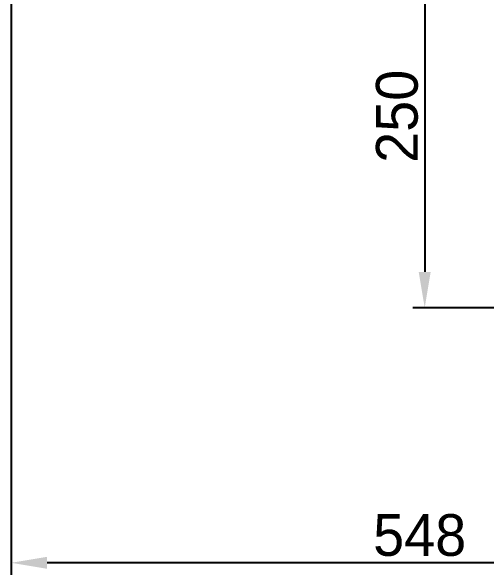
# Model space of a CAD drawing. Header units: millimetres. Extents: x 4086 to 8300, y 123 to 1549.
# Drawn here: x 6855.8 to 6935.5, y 587.9 to 682.5 of the extents above; entities that cross this region are included whole.
import ezdxf

# ---------------------------------------------------------------- set-up
doc = ezdxf.new("R2010")
doc.units = ezdxf.units.MM
doc.layers.add('尺寸标注', color=7, linetype='Continuous')
doc.styles.add('思源黑', font='SourceHanSansCN-Normal.ttf')
doc.dimstyles.new('尺寸标注_1_4比例', dxfattribs={"dimtxt": 7, "dimasz": 6, "dimexe": 2, "dimexo": 1.5, "dimgap": 1, "dimtad": 1, "dimdec": 1, "dimlfac": 4, "dimdsep": 46, "dimtxsty": '思源黑', "dimcen": 0.09, "dimadec": 0, "dimazin": 0, "dimtp": 0.01, "dimtm": 0.01, "dimtfac": 1, "dimtdec": 1, "dimtofl": 0, "dimtmove": 0, "dimatfit": 3, "dimfxl": 1, "dimtolj": 1, "dimarcsym": 0})

# ---------------------------------------------------------------- blocks, each defined once
blk = doc.blocks.new('*D966')
at = {"layer": 'Defpoints', "color": 0}
for p in [(6997.764, 695.237), (6925.105, 632.737), (6972.335, 632.737)]:
    blk.add_point(p, dxfattribs=at)
at = {"layer": '尺寸标注', "color": 0, "lineweight": -2}
for p, q in [((6996.264, 695.237), (6923.105, 695.237)), ((6925.105, 689.237), (6925.105, 638.737)), ((6970.835, 632.737), (6923.105, 632.737))]:
    blk.add_line(p, q, dxfattribs=at)
at = {"layer": '尺寸标注', "color": 0}
for points in [[(6926.105, 689.237), (6924.105, 689.237), (6925.105, 695.237)], [(6924.105, 638.737), (6926.105, 638.737), (6925.105, 632.737)]]:
    blk.add_solid(points, dxfattribs=at)
at = {"layer": '尺寸标注', "color": 0, "insert": (6920.481, 664.863), "char_height": 7, "attachment_point": 5, "rotation": 90, "style": '思源黑'}
blk.add_mtext('\\A1;250', dxfattribs=at)
blk = doc.blocks.new('*D971')
at = {"layer": 'Defpoints', "color": 0}
for p in [(6855.764, 831.362), (6992.764, 628.928), (6855.764, 589.936)]:
    blk.add_point(p, dxfattribs=at)
at = {"layer": '尺寸标注', "color": 0, "lineweight": -2}
for p, q in [((6855.764, 829.862), (6855.764, 587.936)), ((6992.764, 627.428), (6992.764, 587.936)), ((6986.764, 589.936), (6861.764, 589.936))]:
    blk.add_line(p, q, dxfattribs=at)
at = {"layer": '尺寸标注', "color": 0}
for points in [[(6861.764, 590.936), (6861.764, 588.936), (6855.764, 589.936)], [(6986.764, 588.936), (6986.764, 590.936), (6992.764, 589.936)]]:
    blk.add_solid(points, dxfattribs=at)
at = {"layer": '尺寸标注', "color": 0, "insert": (6924.264, 594.551), "char_height": 7, "attachment_point": 5, "style": '思源黑'}
blk.add_mtext('\\A1;548', dxfattribs=at)

msp = doc.modelspace()

# ---------------------------------------------------------------- dimensions: what is measured, and where the dimension line sits
at = {"layer": '尺寸标注'}
dim = msp.add_linear_dim(base=(6855.764, 589.9361), p1=(6992.764, 628.9285), p2=(6855.764, 831.3618), dimstyle='尺寸标注_1_4比例', dxfattribs=at)
dim.commit()
dim.dimension.update_dxf_attribs({"geometry": '*D971', "text_midpoint": (6924.264, 589.9361), "dimtype": 160})
dim = msp.add_linear_dim(base=(6925.1053, 632.7368), p1=(6997.764, 695.2368), p2=(6972.3349, 632.7368), angle=90, dimstyle='尺寸标注_1_4比例', dxfattribs=at)
dim.commit()
dim.dimension.update_dxf_attribs({"geometry": '*D966', "text_midpoint": (6925.1053, 664.8626), "dimtype": 160})

doc.saveas('drawing.dxf')
